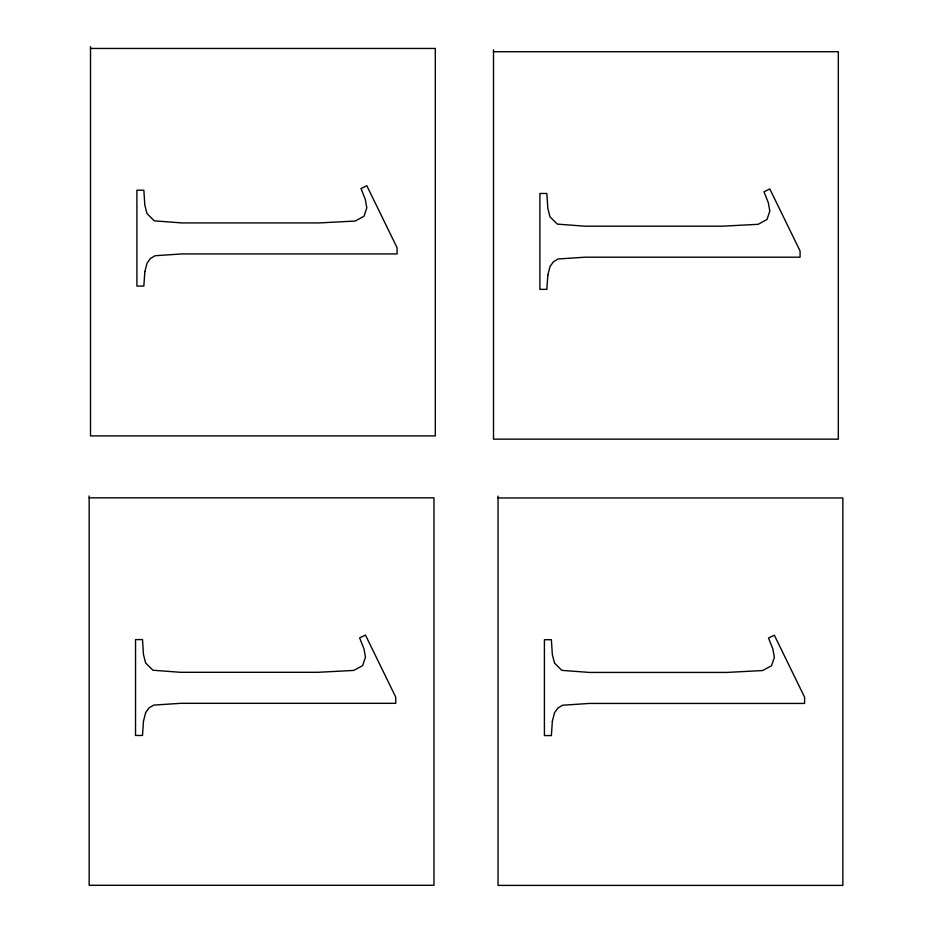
<?xml version="1.0" encoding="UTF-8"?>
<svg xmlns="http://www.w3.org/2000/svg" width="932" height="932" viewBox="0 0 932 932"><rect width="100%" height="100%" fill="white"/><g stroke="black" fill="none" stroke-linecap="round" stroke-linejoin="round"><path stroke-width="1.4" d="M90.509 48.452L435.314 48.452L435.314 435.896L90.509 435.896L90.509 46.6M493.506 51.714L838.322 51.714L838.322 439.158L493.506 439.158L493.506 49.862M89.157 497.828L433.963 497.828L433.963 885.284L89.157 885.284L89.157 495.975M498.038 497.956L842.843 497.956L842.843 885.4L498.038 885.4L498.038 496.104M144.833 271.701L143.854 286.089L136.899 286.089L136.899 190.21L143.854 190.21L144.81 205.063L146.953 213.521L154.281 220.849L181.822 222.923L319.431 222.923L355.15 221.047L363.993 216.247L366.812 207.883L365.356 199.565L360.987 188.52L366.812 185.701L397.079 247.737L397.079 253.935L181.822 253.935L155.131 255.729L150.471 258.479L147.046 263.15L144.833 271.701M143.481 721.088L142.503 735.464L135.536 735.464L135.536 639.585L142.503 639.585L143.458 654.439L145.602 662.897L152.93 670.236L180.47 672.298L318.08 672.298L353.799 670.423L362.641 665.623L365.461 657.258L364.004 648.94L359.624 637.896L365.461 635.076L395.727 697.113L395.727 703.322L180.47 703.322L153.78 705.105L149.12 707.854L145.695 712.537L143.481 721.088M547.841 274.963L546.851 289.351L539.896 289.351L539.896 193.472L546.851 193.472L547.818 208.325L549.95 216.783L557.289 224.111L584.83 226.185L722.44 226.185L758.159 224.309L766.989 219.509L769.809 211.145L768.352 202.827L763.984 191.782L769.809 188.963L800.075 250.999L800.075 257.197L584.83 257.197L558.128 258.991L553.48 261.741L550.055 266.412L547.841 274.963M552.361 721.205L551.383 735.581L544.416 735.581L544.416 639.713L551.383 639.713L552.338 654.567L554.482 663.025L561.81 670.353L589.35 672.426L726.96 672.426L762.679 670.539L771.521 665.751L774.341 657.386L772.884 649.068L768.504 638.012L774.341 635.193L804.607 697.241L804.607 703.439L589.35 703.439L562.66 705.221L558 707.971L554.575 712.654L552.361 721.205"/></g></svg>
